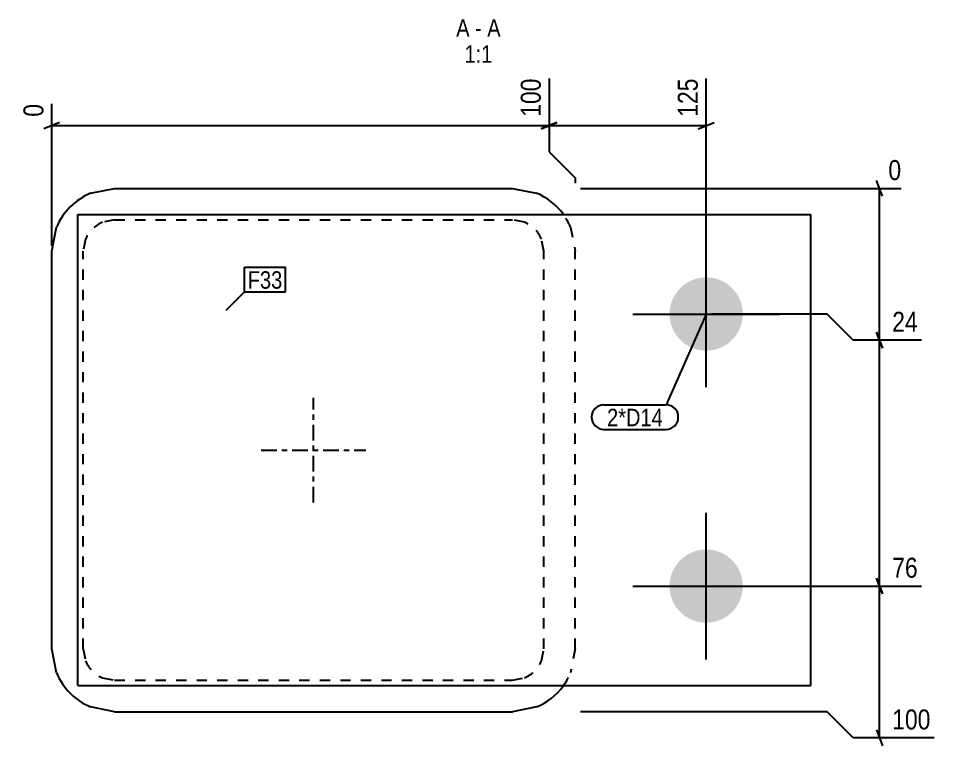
# Model space of a CAD drawing. Header units: millimetres. Extents: x 20 to 27814, y 2 to 799.
# Drawn here: x 11827.3 to 12002.4, y 2.4 to 141.4 of the extents above; entities that cross this region are included whole.
import ezdxf

# ---------------------------------------------------------------- set-up
doc = ezdxf.new("R2010")
doc.units = ezdxf.units.MM
doc.linetypes.add('DXK_LINE_DOT2', pattern=[3.9198, 1.9599, -1.9599])
doc.linetypes.add('DXK_LINE_DOT3', pattern=[5.9187, 2.979, -0.9799, 0.9799, -0.9799])
for name, color, linetype in [('MÅLSÆTNING', 7, 'Continuous'), ('STÅL', 7, 'Continuous'), ('TEKST', 7, 'Continuous')]:
    doc.layers.add(name, color=color, linetype=linetype)
doc.styles.add('Arial Narrow', font='ARIALN.TTF', dxfattribs={"height": 0.2})

msp = doc.modelspace()

# ---------------------------------------------------------------- hatches: boundary and pattern name
at = {"layer": 'STÅL', "linetype": 'Continuous'}
for points in [[(11958.71, 91.9, -1), (11958.71, 77.9, -1)], [(11958.71, 39.9, -1), (11958.71, 25.9, -1)]]:
    msp.add_hatch(color=96, dxfattribs=at).paths.add_polyline_path(points)

# ---------------------------------------------------------------- linework, layer by layer
at = {"layer": 'MÅLSÆTNING', "color": 7, "linetype": 'Continuous'}
for p, q in [((11928.71, 129.91), (11928.71, 115.9)), ((11958.71, 85.9), (11958.71, 129.91)), ((11833.71, 97.9), (11833.71, 125.04)), ((11835.21, 121.5), (11832.21, 120.3)), ((11833.71, 120.9), (11928.71, 120.9)), ((11927.21, 120.3), (11930.21, 121.5)), ((11928.71, 120.9), (11958.71, 120.9)), ((11957.21, 120.3), (11960.21, 121.5)), ((11928.71, 115.9), (11933.71, 110.9)), ((11928.71, 115.9), (11933.71, 110.9)), ((11933.71, 110.9), (11933.71, 109.9)), ((11933.71, 110.9), (11933.71, 109.9)), ((11992.42, 107.4), (11991.22, 110.4)), ((11934.71, 108.9), (11995.96, 108.9)), ((11991.82, 79.9), (11991.82, 108.9)), ((11981.82, 84.9), (11959.71, 84.9)), ((11981.82, 84.9), (11959.71, 84.9)), ((11986.82, 79.9), (11981.82, 84.9)), ((11986.82, 79.9), (11981.82, 84.9)), ((11991.22, 81.4), (11992.42, 78.4)), ((11992.42, 78.4), (11991.22, 81.4)), ((11999.85, 79.9), (11986.82, 79.9)), ((11999.85, 79.9), (11986.82, 79.9)), ((11991.82, 32.9), (11991.82, 79.9)), ((11991.22, 34.4), (11992.42, 31.4)), ((11992.42, 31.4), (11991.22, 34.4)), ((11959.71, 32.9), (11999.85, 32.9)), ((11959.71, 32.9), (11999.85, 32.9)), ((11991.82, 3.9), (11991.82, 32.9)), ((11981.82, 8.9), (11934.71, 8.9)), ((11986.82, 3.9), (11981.82, 8.9)), ((11991.22, 5.4), (11992.42, 2.4)), ((12002.29, 3.9), (11986.82, 3.9))]:
    msp.add_line(p, q, dxfattribs=at)
at = {"layer": 'STÅL', "color": 2, "linetype": 'Continuous'}
for p, q in [((11841.12, 107.99), (11845.71, 108.9)), ((11845.71, 108.9), (11921.71, 108.9)), ((11921.71, 108.9), (11926.31, 107.99)), ((11838.71, 13.9), (11838.71, 103.9)), ((11838.71, 103.9), (11978.71, 103.9)), ((11978.71, 13.9), (11978.71, 103.9)), ((11833.71, 96.9), (11834.63, 101.49)), ((11833.71, 20.9), (11833.71, 96.9)), ((11834.63, 16.31), (11833.71, 20.9)), ((11838.71, 13.9), (11978.71, 13.9)), ((11845.71, 8.9), (11841.12, 9.81)), ((11845.71, 8.9), (11921.71, 8.9)), ((11926.31, 9.81), (11921.71, 8.9))]:
    msp.add_line(p, q, dxfattribs=at)
at = {"layer": 'STÅL', "color": 7, "linetype": 'DXK_LINE_DOT2'}
for p, q in [((11845.71, 102.9), (11843.42, 102.44)), ((11845.71, 102.9), (11921.71, 102.9)), ((11924.01, 102.44), (11921.71, 102.9)), ((11932.8, 101.49), (11933.71, 96.9)), ((11840.17, 99.2), (11839.71, 96.9)), ((11927.71, 96.9), (11927.26, 99.2)), ((11839.71, 20.9), (11839.71, 96.9)), ((11927.71, 20.9), (11927.71, 96.9)), ((11933.71, 20.9), (11933.71, 96.9)), ((11839.71, 20.9), (11840.17, 18.6)), ((11927.26, 18.6), (11927.71, 20.9)), ((11933.71, 20.9), (11932.8, 16.31)), ((11843.42, 15.36), (11845.71, 14.9)), ((11845.71, 14.9), (11921.71, 14.9)), ((11921.71, 14.9), (11924.01, 15.36))]:
    msp.add_line(p, q, dxfattribs=at)
at = {"layer": 'STÅL', "color": 96, "linetype": 'Continuous'}
for p, q in [((11958.71, 70.9), (11958.71, 98.9)), ((11944.71, 84.9), (11972.71, 84.9)), ((11958.71, 18.9), (11958.71, 46.9)), ((11944.71, 32.9), (11972.71, 32.9))]:
    msp.add_line(p, q, dxfattribs=at)
at = {"layer": 'STÅL', "color": 7, "linetype": 'DXK_LINE_DOT3'}
for p, q in [((11883.71, 48.9), (11883.71, 68.9)), ((11873.71, 58.9), (11893.71, 58.9))]:
    msp.add_line(p, q, dxfattribs=at)
at = {"layer": 'STÅL', "color": 2, "linetype": 'Continuous'}
for centre, start, end in [((11845.71, 96.9), 112.5, 157.5), ((11921.71, 96.9), 36.4486, 67.5), ((11845.71, 20.9), 202.5, 247.5), ((11921.71, 20.9), 292.5, 323.5514)]:
    msp.add_arc(centre, 12, start, end, dxfattribs=at)
at = {"layer": 'STÅL', "color": 7, "linetype": 'DXK_LINE_DOT2'}
for centre, radius, start, end in [((11921.71, 96.9), 12, 22.5, 36.4486), ((11845.71, 96.9), 6, 112.5, 157.5), ((11921.71, 96.9), 6, 22.5, 67.5), ((11845.71, 20.9), 6, 202.5, 247.5), ((11921.71, 20.9), 6, 292.5, 337.5), ((11921.71, 20.9), 12, 323.5514, 337.5)]:
    msp.add_arc(centre, radius, start, end, dxfattribs=at)

# ---------------------------------------------------------------- wipeouts: each hides what was drawn before it
at = {"color": 0, "linetype": 'Continuous'}
for points in [[(11913.51, 137.91), (11913.51, 141.41), (11910.96, 141.41), (11910.96, 137.91)], [(11915.84, 137.91), (11915.84, 141.41), (11914.56, 141.41), (11914.56, 137.91)], [(11919.45, 137.91), (11919.45, 141.41), (11916.89, 141.41), (11916.89, 137.91)], [(11917.87, 132.91), (11917.87, 136.41), (11912.54, 136.41), (11912.54, 132.91)]]:
    msp.add_wipeout(points, dxfattribs=at).dxf.layer = 'TEKST'
at = {"color": 0}
for points in [[(11877.75, 89.74), (11877.75, 93.24), (11871.14, 93.24), (11871.14, 89.74)], [(11950.44, 63.45), (11950.44, 66.95), (11939.78, 66.95), (11939.78, 63.45)]]:
    msp.add_wipeout(points, dxfattribs=at).dxf.layer = 'TEKST'

# ---------------------------------------------------------------- next in the draw order: texts
at = {"layer": 'TEKST', "color": 3, "linetype": 'Continuous', "style": 'Arial Narrow'}
for s, p in [('A', (11910.96, 137.91)), ('A', (11916.89, 137.91)), ('-', (11914.56, 137.91)), ('1:1', (11912.54, 132.91))]:
    msp.add_text(s, height=3.34, dxfattribs=at).set_placement(p)

# ---------------------------------------------------------------- next in the draw order: wipeouts: each hides what was drawn before it
at = {"color": 0, "linetype": 'Continuous'}
for points in [[(11927.91, 130.71), (11922.31, 130.71), (11922.31, 121.8), (11927.91, 121.8)], [(11957.91, 130.71), (11952.31, 130.71), (11952.31, 121.8), (11957.91, 121.8)], [(11832.91, 125.84), (11827.31, 125.84), (11827.31, 121.8), (11832.91, 121.8)], [(11996.76, 109.7), (11996.76, 115.3), (11992.72, 115.3), (11992.72, 109.7)], [(11999.92, 80.7), (11999.92, 86.3), (11993.45, 86.3), (11993.45, 80.7)], [(11999.92, 33.7), (11999.92, 39.3), (11993.45, 39.3), (11993.45, 33.7)], [(12002.36, 4.7), (12002.36, 10.3), (11993.45, 10.3), (11993.45, 4.7)]]:
    msp.add_wipeout(points, dxfattribs=at).dxf.layer = 'MÅLSÆTNING'
at = {"color": 0}
for points in [[(11877.75, 89.74), (11877.75, 93.24), (11871.14, 93.24), (11871.14, 89.74)], [(11950.44, 63.45), (11950.44, 66.95), (11939.78, 66.95), (11939.78, 63.45)]]:
    msp.add_wipeout(points, dxfattribs=at).dxf.layer = 'TEKST'

# ---------------------------------------------------------------- next in the draw order: linework, layer by layer
at = {"layer": 'MÅLSÆTNING', "color": 7, "linetype": 'Continuous'}
for p, q in [((11928.71, 129.91), (11928.71, 115.9)), ((11930.21, 121.5), (11927.21, 120.3))]:
    msp.add_line(p, q, dxfattribs=at)
at = {"layer": 'TEKST', "color": 7, "linetype": 'Continuous'}
for p, q in [((11870.54, 93.84), (11878.35, 93.84)), ((11870.54, 89.14), (11870.54, 93.84)), ((11878.35, 89.14), (11878.35, 93.84)), ((11867.01, 85.61), (11870.54, 89.14)), ((11870.54, 89.14), (11878.35, 89.14)), ((11958.71, 84.9), (11951.04, 67.55)), ((11939.18, 67.55), (11951.04, 67.55)), ((11939.18, 62.85), (11951.04, 62.85))]:
    msp.add_line(p, q, dxfattribs=at)
for centre, start, end in [((11939.18, 65.2), 90, 270), ((11951.04, 65.2), 270, 90)]:
    msp.add_arc(centre, 2.35, start, end, dxfattribs=at)

# ---------------------------------------------------------------- next in the draw order: texts
at = {"layer": 'MÅLSÆTNING', "color": 3, "linetype": 'Continuous', "style": 'Arial Narrow'}
for s, height, p in [('100', 3.818, (11927.11, 122.6)), ('125', 3.818, (11957.11, 122.6)), ('0', 3.82, (11832.11, 122.6))]:
    msp.add_text(s, height=height, rotation=90.0002, dxfattribs=at).set_placement(p)
for s, height, p in [('0', 3.82, (11993.52, 110.5)), ('24', 3.818, (11994.25, 81.5)), ('76', 3.818, (11994.25, 34.5)), ('100', 3.818, (11994.25, 5.5))]:
    msp.add_text(s, height=height, dxfattribs=at).set_placement(p)
at = {"layer": 'TEKST', "color": 3, "style": 'Arial Narrow'}
for s, p in [('F33', (11871.14, 89.74)), ('2*D14', (11939.78, 63.45))]:
    msp.add_text(s, height=3.34, dxfattribs=at).set_placement(p)

doc.saveas('drawing.dxf')
